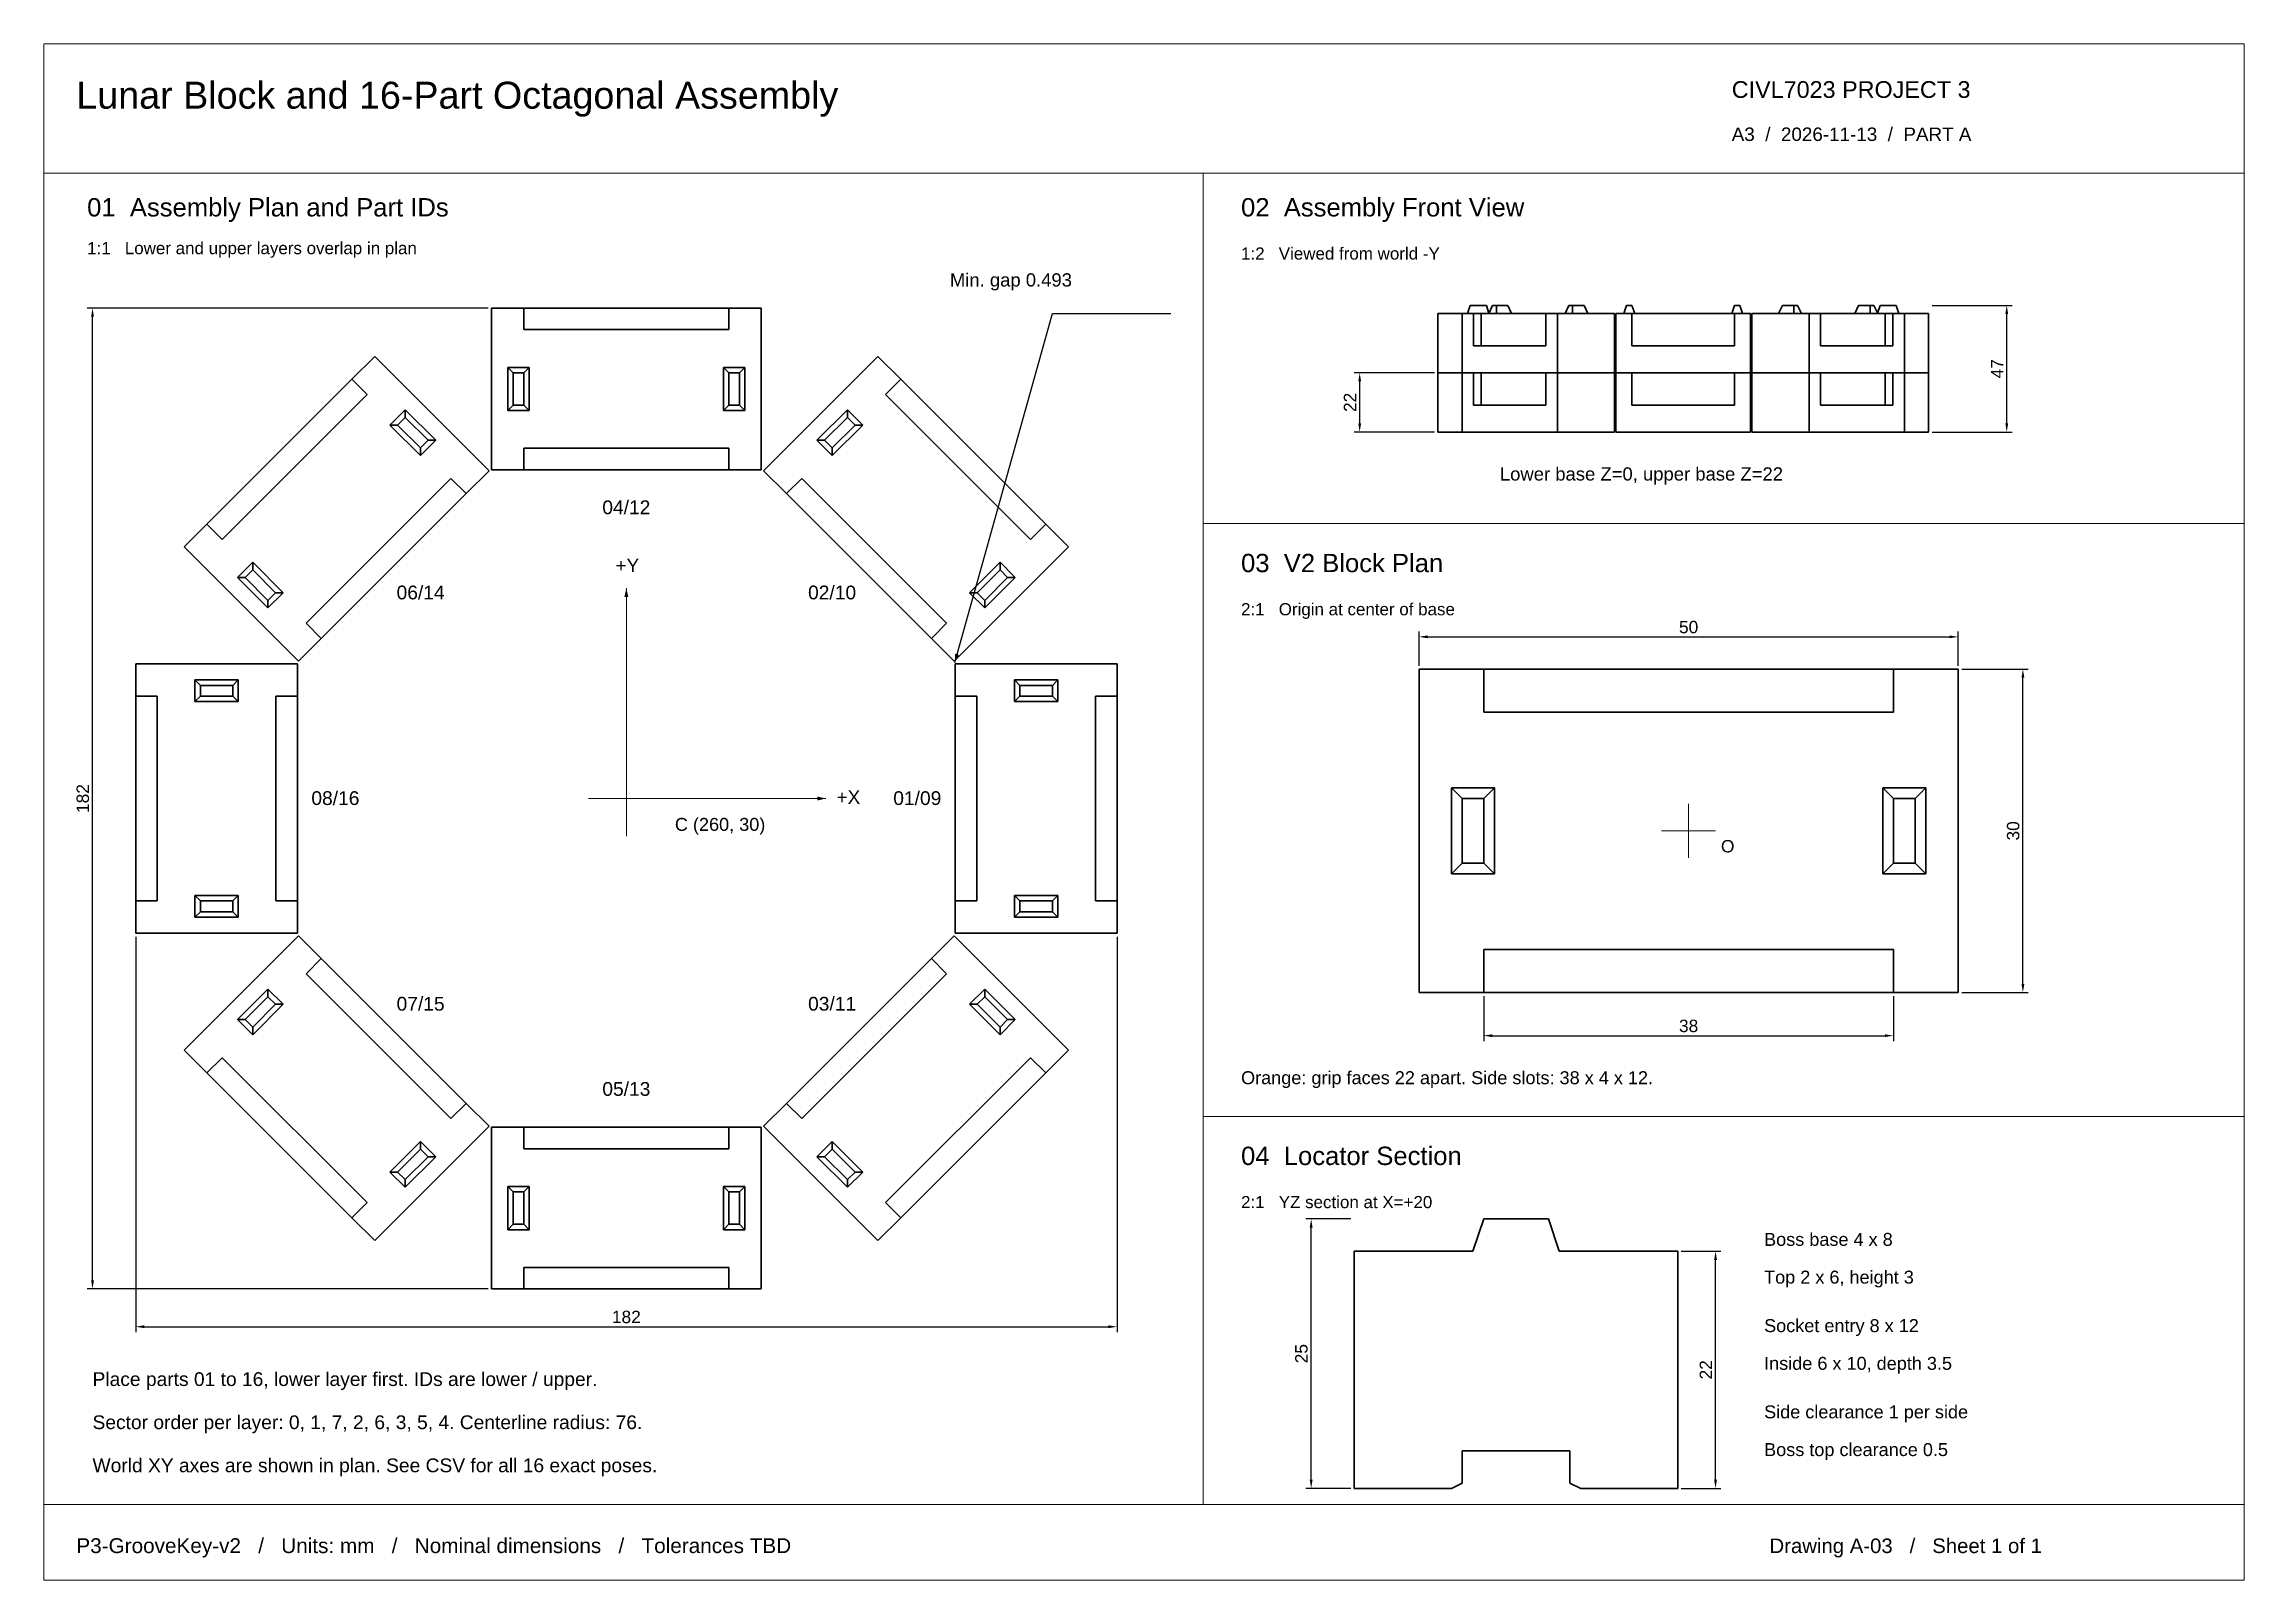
# Model space of a CAD drawing. Header units: millimetres. Extents: x 6 to 414, y 6 to 291.
import ezdxf
from ezdxf.enums import TextEntityAlignment as Align

# ---------------------------------------------------------------- set-up
doc = ezdxf.new("R2010")
doc.units = ezdxf.units.MM
for name, color, linetype, lineweight, true_color in [('P3_CENTER', 7, 'Continuous', 13, 0x8ca3aa), ('P3_DETAIL', 7, 'Continuous', 25, 0xcf8948), ('P3_DIM', 7, 'Continuous', 18, 0x2799a9), ('P3_FRAME', 7, 'Continuous', 18, 0x899ba2)]:
    doc.layers.add(name, color=color, linetype=linetype, lineweight=lineweight, true_color=true_color)
doc.layers.add('P3_LABEL', color=7, linetype='Continuous', lineweight=18)
doc.layers.add('P3_PART', color=7, linetype='Continuous', lineweight=30)
doc.styles.add('P3_CN', font='arial.ttf')
doc.dimstyles.get("Standard").update_dxf_attribs({"dimtxt": 2.5, "dimasz": 2.5, "dimexe": 1.25, "dimexo": 0.625, "dimtad": 1, "dimtxsty": 'Standard', "dimcen": 2.5, "dimazin": 3, "dimtfac": 1, "dimtmove": 0, "dimatfit": 3, "dimarcsym": 0})

msp = doc.modelspace()

# ---------------------------------------------------------------- linework, layer by layer
at = {"layer": 'P3_CENTER'}
for p, q in [((114, 151), (114, 190)), ((114, 144), (114, 158)), ((107, 151), (121, 151)), ((114, 151), (151, 151)), ((311, 140), (311, 150)), ((306, 145), (316, 145))]:
    msp.add_line(p, q, dxfattribs=at)
for points in [[(114, 190), (114.368, 188.4), (113.632, 188.4)], [(151, 151), (149.4, 150.632), (149.4, 151.368)]]:
    msp.add_solid(points, dxfattribs=at)
at = {"layer": 'P3_DETAIL'}
for p, q in [((174.906, 176.228), (193, 241)), ((193, 241), (215, 241)), ((273, 167), (349, 167)), ((273, 123), (349, 123))]:
    msp.add_line(p, q, dxfattribs=at)
msp.add_solid([(174.906, 176.228), (174.982, 177.868), (175.691, 177.67)], dxfattribs=at)
at = {"layer": 'P3_FRAME'}
for p, q in [((414, 291), (6, 291)), ((6, 291), (6, 6)), ((414, 6), (414, 291)), ((6, 267), (414, 267)), ((221, 20), (221, 267)), ((221, 202), (414, 202)), ((221, 92), (414, 92)), ((6, 20), (414, 20)), ((6, 6), (414, 6))]:
    msp.add_line(p, q, dxfattribs=at)
at = {"layer": 'P3_PART'}
for p, q in [((89, 212), (89, 242)), ((89, 242), (95, 242)), ((95, 238), (95, 242)), ((95, 242), (133, 242)), ((133, 238), (133, 242)), ((133, 242), (139, 242)), ((139, 212), (139, 242)), ((264.5, 230), (264.5, 241)), ((264.5, 241), (268.988, 241)), ((268.988, 230), (268.988, 241)), ((268.988, 241), (271.109, 241)), ((270, 241), (270.5, 242.5)), ((270.5, 242.5), (273.5, 242.5)), ((271.109, 235), (271.109, 241)), ((271.109, 241), (272.523, 241)), ((272.523, 235), (272.523, 241)), ((272.523, 241), (284.544, 241)), ((273.5, 242.5), (273.974, 241.078)), ((273.938, 241), (274.645, 242.5)), ((274.645, 242.5), (275.352, 242.5)), ((275.352, 241), (275.352, 242.5)), ((275.352, 242.5), (277.473, 242.5)), ((277.473, 242.5), (278.18, 241)), ((284.544, 235), (284.544, 241)), ((284.544, 241), (286.665, 241)), ((286.665, 230), (286.665, 241)), ((286.665, 241), (297.272, 241)), ((288.08, 241), (288.787, 242.5)), ((288.787, 242.5), (289.494, 242.5)), ((289.494, 241), (289.494, 242.5)), ((289.494, 242.5), (291.615, 242.5)), ((291.615, 242.5), (292.322, 241)), ((297.272, 230), (297.272, 241)), ((297.5, 230), (297.5, 241)), ((297.5, 241), (300.5, 241)), ((299, 241), (299.5, 242.5)), ((299.5, 242.5), (300.5, 242.5)), ((300.5, 242.5), (301, 241)), ((300.5, 235), (300.5, 241)), ((300.5, 241), (319.5, 241)), ((319, 241), (319.5, 242.5)), ((319.5, 242.5), (320.5, 242.5)), ((319.5, 235), (319.5, 241)), ((319.5, 241), (322.5, 241)), ((320.5, 242.5), (321, 241)), ((322.5, 230), (322.5, 241)), ((322.728, 230), (322.728, 241)), ((322.728, 241), (333.335, 241)), ((327.678, 241), (328.385, 242.5)), ((328.385, 242.5), (330.506, 242.5)), ((330.506, 241), (330.506, 242.5)), ((330.506, 242.5), (331.213, 242.5)), ((331.213, 242.5), (331.92, 241)), ((333.335, 230), (333.335, 241)), ((333.335, 241), (335.456, 241)), ((335.456, 235), (335.456, 241)), ((335.456, 241), (347.477, 241)), ((341.82, 241), (342.527, 242.5)), ((342.527, 242.5), (344.648, 242.5)), ((344.648, 241), (344.648, 242.5)), ((344.648, 242.5), (345.355, 242.5)), ((345.355, 242.5), (346.062, 241)), ((346.026, 241.078), (346.5, 242.5)), ((346.5, 242.5), (349.5, 242.5)), ((347.477, 235), (347.477, 241)), ((347.477, 241), (348.891, 241)), ((348.891, 235), (348.891, 241)), ((348.891, 241), (351.012, 241)), ((349.5, 242.5), (350, 241)), ((351.012, 230), (351.012, 241)), ((351.012, 241), (355.5, 241)), ((355.5, 230), (355.5, 241)), ((95, 238), (133, 238)), ((63.088, 228.782), (67.331, 233.024)), ((67.331, 233.024), (88.544, 211.811)), ((139.456, 211.811), (160.669, 233.024)), ((160.669, 233.024), (164.912, 228.782)), ((271.109, 235), (284.544, 235)), ((272.523, 235), (284.544, 235)), ((300.5, 235), (319.5, 235)), ((335.456, 235), (347.477, 235)), ((335.456, 235), (348.891, 235)), ((36.218, 201.912), (63.088, 228.782)), ((63.088, 228.782), (65.917, 225.953)), ((92, 223), (92, 231)), ((92, 231), (93, 230)), ((92, 231), (96, 231)), ((93, 224), (93, 230)), ((93, 230), (95, 230)), ((95, 230), (96, 231)), ((95, 224), (95, 230)), ((96, 223), (96, 231)), ((132, 223), (132, 231)), ((132, 231), (133, 230)), ((132, 231), (136, 231)), ((133, 224), (133, 230)), ((133, 230), (135, 230)), ((135, 230), (136, 231)), ((135, 224), (135, 230)), ((136, 223), (136, 231)), ((162.083, 225.953), (164.912, 228.782)), ((164.912, 228.782), (191.782, 201.912)), ((264.5, 219), (264.5, 230)), ((264.5, 230), (268.988, 230)), ((268.988, 219), (268.988, 230)), ((268.988, 230), (271.109, 230)), ((268.988, 230), (286.665, 230)), ((271.109, 224), (271.109, 230)), ((272.523, 224), (272.523, 230)), ((284.544, 224), (284.544, 230)), ((284.544, 230), (286.665, 230)), ((286.665, 219), (286.665, 230)), ((286.665, 230), (297.272, 230)), ((297.272, 219), (297.272, 230)), ((297.5, 219), (297.5, 230)), ((297.5, 230), (300.5, 230)), ((297.5, 230), (322.5, 230)), ((300.5, 224), (300.5, 230)), ((319.5, 224), (319.5, 230)), ((319.5, 230), (322.5, 230)), ((322.5, 219), (322.5, 230)), ((322.728, 219), (322.728, 230)), ((322.728, 230), (333.335, 230)), ((333.335, 219), (333.335, 230)), ((333.335, 230), (335.456, 230)), ((333.335, 230), (351.012, 230)), ((335.456, 224), (335.456, 230)), ((347.477, 224), (347.477, 230)), ((348.891, 224), (348.891, 230)), ((348.891, 230), (351.012, 230)), ((351.012, 219), (351.012, 230)), ((351.012, 230), (355.5, 230)), ((355.5, 219), (355.5, 230)), ((39.047, 199.083), (65.917, 225.953)), ((162.083, 225.953), (188.953, 199.083)), ((70.159, 220.296), (72.988, 223.125)), ((71.574, 220.296), (72.988, 221.711)), ((72.988, 221.711), (72.988, 223.125)), ((72.988, 223.125), (78.645, 217.468)), ((72.988, 221.711), (77.23, 217.468)), ((92, 223), (93, 224)), ((92, 223), (96, 223)), ((93, 224), (95, 224)), ((95, 224), (96, 223)), ((132, 223), (133, 224)), ((132, 223), (136, 223)), ((133, 224), (135, 224)), ((135, 224), (136, 223)), ((149.355, 217.468), (155.012, 223.125)), ((150.77, 217.468), (155.012, 221.711)), ((155.012, 221.711), (155.012, 223.125)), ((155.012, 223.125), (157.841, 220.296)), ((155.012, 221.711), (156.426, 220.296)), ((271.109, 224), (284.544, 224)), ((272.523, 224), (284.544, 224)), ((300.5, 224), (319.5, 224)), ((335.456, 224), (347.477, 224)), ((335.456, 224), (348.891, 224)), ((70.159, 220.296), (71.574, 220.296)), ((70.159, 220.296), (75.816, 214.64)), ((71.574, 220.296), (75.816, 216.054)), ((75.816, 214.64), (78.645, 217.468)), ((75.816, 216.054), (77.23, 217.468)), ((77.23, 217.468), (78.645, 217.468)), ((149.355, 217.468), (150.77, 217.468)), ((149.355, 217.468), (152.184, 214.64)), ((150.77, 217.468), (152.184, 216.054)), ((152.184, 214.64), (157.841, 220.296)), ((152.184, 216.054), (156.426, 220.296)), ((156.426, 220.296), (157.841, 220.296)), ((264.5, 219), (268.988, 219)), ((268.988, 219), (286.665, 219)), ((286.665, 219), (297.272, 219)), ((297.5, 219), (322.5, 219)), ((322.728, 219), (333.335, 219)), ((333.335, 219), (351.012, 219)), ((351.012, 219), (355.5, 219)), ((75.816, 214.64), (75.816, 216.054)), ((95, 212), (95, 216)), ((95, 216), (133, 216)), ((133, 212), (133, 216)), ((152.184, 214.64), (152.184, 216.054)), ((54.603, 183.527), (81.473, 210.397)), ((81.473, 210.397), (84.302, 207.569)), ((84.302, 207.569), (88.544, 211.811)), ((89, 212), (95, 212)), ((95, 212), (133, 212)), ((133, 212), (139, 212)), ((139.456, 211.811), (143.698, 207.569)), ((143.698, 207.569), (146.527, 210.397)), ((146.527, 210.397), (173.397, 183.527)), ((57.431, 180.698), (84.302, 207.569)), ((143.698, 207.569), (170.569, 180.698)), ((31.976, 197.669), (36.218, 201.912)), ((36.218, 201.912), (39.047, 199.083)), ((188.953, 199.083), (191.782, 201.912)), ((191.782, 201.912), (196.024, 197.669)), ((31.976, 197.669), (53.189, 176.456)), ((174.811, 176.456), (196.024, 197.669)), ((41.875, 192.012), (44.704, 194.841)), ((41.875, 192.012), (43.289, 192.012)), ((41.875, 192.012), (47.532, 186.355)), ((43.289, 192.012), (44.704, 193.426)), ((43.289, 192.012), (47.532, 187.77)), ((44.704, 193.426), (44.704, 194.841)), ((44.704, 194.841), (50.36, 189.184)), ((44.704, 193.426), (48.946, 189.184)), ((177.64, 189.184), (183.296, 194.841)), ((179.054, 189.184), (183.296, 193.426)), ((180.468, 186.355), (186.125, 192.012)), ((180.468, 187.77), (184.711, 192.012)), ((183.296, 193.426), (183.296, 194.841)), ((183.296, 194.841), (186.125, 192.012)), ((183.296, 193.426), (184.711, 192.012)), ((184.711, 192.012), (186.125, 192.012)), ((47.532, 186.355), (50.36, 189.184)), ((47.532, 187.77), (48.946, 189.184)), ((47.532, 186.355), (47.532, 187.77)), ((48.946, 189.184), (50.36, 189.184)), ((177.64, 189.184), (179.054, 189.184)), ((177.64, 189.184), (180.468, 186.355)), ((179.054, 189.184), (180.468, 187.77)), ((180.468, 186.355), (180.468, 187.77)), ((53.189, 176.456), (57.431, 180.698)), ((54.603, 183.527), (57.431, 180.698)), ((170.569, 180.698), (173.397, 183.527)), ((170.569, 180.698), (174.811, 176.456)), ((23, 170), (23, 176)), ((23, 176), (53, 176)), ((53, 170), (53, 176)), ((175, 170), (175, 176)), ((175, 176), (205, 176)), ((205, 170), (205, 176)), ((34, 169), (34, 173)), ((34, 173), (35, 172)), ((34, 173), (42, 173)), ((35, 170), (35, 172)), ((35, 172), (41, 172)), ((41, 172), (42, 173)), ((41, 170), (41, 172)), ((42, 169), (42, 173)), ((186, 169), (186, 173)), ((186, 173), (187, 172)), ((186, 173), (194, 173)), ((187, 170), (187, 172)), ((187, 172), (193, 172)), ((193, 172), (194, 173)), ((193, 170), (193, 172)), ((194, 169), (194, 173)), ((261, 115), (261, 175)), ((261, 175), (273, 175)), ((273, 167), (273, 175)), ((273, 175), (349, 175)), ((349, 167), (349, 175)), ((349, 175), (361, 175)), ((361, 115), (361, 175)), ((23, 132), (23, 170)), ((23, 170), (27, 170)), ((27, 132), (27, 170)), ((34, 169), (35, 170)), ((34, 169), (42, 169)), ((35, 170), (41, 170)), ((41, 170), (42, 169)), ((49, 132), (49, 170)), ((49, 170), (53, 170)), ((53, 132), (53, 170)), ((175, 132), (175, 170)), ((175, 170), (179, 170)), ((179, 132), (179, 170)), ((186, 169), (187, 170)), ((186, 169), (194, 169)), ((187, 170), (193, 170)), ((193, 170), (194, 169)), ((201, 132), (201, 170)), ((201, 170), (205, 170)), ((205, 132), (205, 170)), ((273, 167), (349, 167)), ((267, 137), (267, 153)), ((267, 153), (269, 151)), ((267, 153), (275, 153)), ((269, 139), (269, 151)), ((269, 151), (273, 151)), ((273, 151), (275, 153)), ((273, 139), (273, 151)), ((275, 137), (275, 153)), ((347, 137), (347, 153)), ((347, 153), (349, 151)), ((347, 153), (355, 153)), ((349, 139), (349, 151)), ((349, 151), (353, 151)), ((353, 151), (355, 153)), ((353, 139), (353, 151)), ((355, 137), (355, 153)), ((267, 137), (269, 139)), ((269, 139), (273, 139)), ((273, 139), (275, 137)), ((347, 137), (349, 139)), ((349, 139), (353, 139)), ((353, 139), (355, 137)), ((267, 137), (275, 137)), ((347, 137), (355, 137)), ((23, 126), (23, 132)), ((23, 132), (27, 132)), ((34, 129), (34, 133)), ((34, 133), (35, 132)), ((34, 133), (42, 133)), ((35, 130), (35, 132)), ((35, 132), (41, 132)), ((41, 132), (42, 133)), ((41, 130), (41, 132)), ((42, 129), (42, 133)), ((49, 132), (53, 132)), ((53, 126), (53, 132)), ((175, 126), (175, 132)), ((175, 132), (179, 132)), ((186, 129), (186, 133)), ((186, 133), (187, 132)), ((186, 133), (194, 133)), ((187, 130), (187, 132)), ((187, 132), (193, 132)), ((193, 132), (194, 133)), ((193, 130), (193, 132)), ((194, 129), (194, 133)), ((201, 132), (205, 132)), ((205, 126), (205, 132)), ((34, 129), (35, 130)), ((34, 129), (42, 129)), ((35, 130), (41, 130)), ((41, 130), (42, 129)), ((186, 129), (187, 130)), ((186, 129), (194, 129)), ((187, 130), (193, 130)), ((193, 130), (194, 129)), ((23, 126), (53, 126)), ((31.976, 104.331), (53.189, 125.544)), ((53.189, 125.544), (57.431, 121.302)), ((170.569, 121.302), (174.811, 125.544)), ((174.811, 125.544), (196.024, 104.331)), ((175, 126), (205, 126)), ((273, 115), (273, 123)), ((273, 123), (349, 123)), ((349, 115), (349, 123)), ((54.603, 118.473), (57.431, 121.302)), ((54.603, 118.473), (81.473, 91.603)), ((57.431, 121.302), (84.302, 94.431)), ((143.698, 94.431), (170.569, 121.302)), ((146.527, 91.603), (173.397, 118.473)), ((170.569, 121.302), (173.397, 118.473)), ((41.875, 109.988), (47.532, 115.645)), ((47.532, 114.23), (47.532, 115.645)), ((47.532, 115.645), (50.36, 112.816)), ((177.64, 112.816), (180.468, 115.645)), ((180.468, 114.23), (180.468, 115.645)), ((180.468, 115.645), (186.125, 109.988)), ((261, 115), (273, 115)), ((273, 115), (349, 115)), ((349, 115), (361, 115)), ((43.289, 109.988), (47.532, 114.23)), ((44.704, 107.159), (50.36, 112.816)), ((44.704, 108.574), (48.946, 112.816)), ((47.532, 114.23), (48.946, 112.816)), ((48.946, 112.816), (50.36, 112.816)), ((177.64, 112.816), (179.054, 112.816)), ((177.64, 112.816), (183.296, 107.159)), ((179.054, 112.816), (180.468, 114.23)), ((179.054, 112.816), (183.296, 108.574)), ((180.468, 114.23), (184.711, 109.988)), ((41.875, 109.988), (43.289, 109.988)), ((41.875, 109.988), (44.704, 107.159)), ((43.289, 109.988), (44.704, 108.574)), ((44.704, 107.159), (44.704, 108.574)), ((183.296, 107.159), (186.125, 109.988)), ((183.296, 108.574), (184.711, 109.988)), ((183.296, 107.159), (183.296, 108.574)), ((184.711, 109.988), (186.125, 109.988)), ((31.976, 104.331), (36.218, 100.088)), ((36.218, 100.088), (39.047, 102.917)), ((39.047, 102.917), (65.917, 76.047)), ((162.083, 76.047), (188.953, 102.917)), ((188.953, 102.917), (191.782, 100.088)), ((191.782, 100.088), (196.024, 104.331)), ((36.218, 100.088), (63.088, 73.218)), ((164.912, 73.218), (191.782, 100.088)), ((81.473, 91.603), (84.302, 94.431)), ((84.302, 94.431), (88.544, 90.189)), ((139.456, 90.189), (143.698, 94.431)), ((143.698, 94.431), (146.527, 91.603)), ((67.331, 68.976), (88.544, 90.189)), ((89, 60), (89, 90)), ((89, 90), (95, 90)), ((95, 86), (95, 90)), ((95, 90), (133, 90)), ((133, 86), (133, 90)), ((133, 90), (139, 90)), ((139, 60), (139, 90)), ((139.456, 90.189), (160.669, 68.976)), ((70.159, 81.704), (75.816, 87.36)), ((71.574, 81.704), (75.816, 85.946)), ((75.816, 85.946), (75.816, 87.36)), ((75.816, 87.36), (78.645, 84.532)), ((75.816, 85.946), (77.23, 84.532)), ((95, 86), (133, 86)), ((149.355, 84.532), (152.184, 87.36)), ((150.77, 84.532), (152.184, 85.946)), ((152.184, 85.946), (152.184, 87.36)), ((152.184, 87.36), (157.841, 81.704)), ((152.184, 85.946), (156.426, 81.704)), ((70.159, 81.704), (71.574, 81.704)), ((70.159, 81.704), (72.988, 78.875)), ((71.574, 81.704), (72.988, 80.289)), ((72.988, 78.875), (78.645, 84.532)), ((72.988, 80.289), (77.23, 84.532)), ((77.23, 84.532), (78.645, 84.532)), ((149.355, 84.532), (150.77, 84.532)), ((149.355, 84.532), (155.012, 78.875)), ((150.77, 84.532), (155.012, 80.289)), ((155.012, 78.875), (157.841, 81.704)), ((155.012, 80.289), (156.426, 81.704)), ((156.426, 81.704), (157.841, 81.704)), ((72.988, 78.875), (72.988, 80.289)), ((92, 71), (92, 79)), ((92, 79), (93, 78)), ((92, 79), (96, 79)), ((93, 72), (93, 78)), ((93, 78), (95, 78)), ((95, 78), (96, 79)), ((95, 72), (95, 78)), ((96, 71), (96, 79)), ((132, 71), (132, 79)), ((132, 79), (133, 78)), ((132, 79), (136, 79)), ((133, 72), (133, 78)), ((133, 78), (135, 78)), ((135, 78), (136, 79)), ((135, 72), (135, 78)), ((136, 71), (136, 79)), ((155.012, 78.875), (155.012, 80.289)), ((63.088, 73.218), (65.917, 76.047)), ((162.083, 76.047), (164.912, 73.218)), ((63.088, 73.218), (67.331, 68.976)), ((92, 71), (93, 72)), ((92, 71), (96, 71)), ((93, 72), (95, 72)), ((95, 72), (96, 71)), ((132, 71), (133, 72)), ((132, 71), (136, 71)), ((133, 72), (135, 72)), ((135, 72), (136, 71)), ((160.669, 68.976), (164.912, 73.218)), ((271, 67), (273, 73)), ((273, 73), (285, 73)), ((285, 73), (287, 67)), ((249, 23), (249, 67)), ((249, 67), (271, 67)), ((287, 67), (309, 67)), ((309, 23), (309, 67)), ((95, 60), (95, 64)), ((95, 64), (133, 64)), ((133, 60), (133, 64)), ((89, 60), (95, 60)), ((95, 60), (133, 60)), ((133, 60), (139, 60)), ((269, 24), (269, 30)), ((269, 30), (289, 30)), ((289, 24), (289, 30)), ((249, 23), (267, 23)), ((267, 23), (269, 24)), ((289, 24), (291, 23)), ((291, 23), (309, 23))]:
    msp.add_line(p, q, dxfattribs=at)

# ---------------------------------------------------------------- texts
at = {"layer": 'P3_DETAIL', "style": 'P3_CN'}
msp.add_text('Min. gap 0.493', height=2.45, dxfattribs=at).set_placement((174, 246))
at = {"layer": 'P3_DIM', "style": 'P3_CN'}
msp.add_text('CIVL7023 PROJECT 3', height=3.1, dxfattribs=at).set_placement((319, 281))
for s, p in [('04/12', (114, 203.76)), ('06/14', (75.845, 187.955)), ('02/10', (152.155, 187.955)), ('08/16', (60.04, 149.8)), ('01/09', (167.96, 149.8)), ('07/15', (75.845, 111.645)), ('03/11', (152.155, 111.645)), ('05/13', (114, 95.84))]:
    msp.add_text(s, height=2.55, dxfattribs=at).set_placement(p, align=Align.CENTER)
at = {"layer": 'P3_LABEL', "style": 'P3_CN'}
for s, height, p in [('Lunar Block and 16-Part Octagonal Assembly', 5, (12, 279)), ('A3  /  2026-11-13  /  PART A', 2.5, (319, 273)), ('01  Assembly Plan and Part IDs', 3.4, (14, 259)), ('02  Assembly Front View', 3.4, (228, 259)), ('1:1   Lower and upper layers overlap in plan', 2.25, (14, 252)), ('1:2   Viewed from world -Y', 2.25, (228, 251)), ('Lower base Z=0, upper base Z=22', 2.45, (276, 210)), ('03  V2 Block Plan', 3.4, (228, 193)), ('+Y', 2.5, (112, 193)), ('2:1   Origin at center of base', 2.25, (228, 185)), ('+X', 2.5, (153, 150)), ('C (260, 30)', 2.4, (123, 145)), ('O', 2.3, (317, 141)), ('Orange: grip faces 22 apart. Side slots: 38 x 4 x 12.', 2.4, (228, 98)), ('04  Locator Section', 3.4, (228, 83)), ('2:1   YZ section at X=+20', 2.25, (228, 75)), ('Boss base 4 x 8', 2.4, (325, 68)), ('Top 2 x 6, height 3', 2.4, (325, 61)), ('Socket entry 8 x 12', 2.4, (325, 52)), ('Inside 6 x 10, depth 3.5', 2.4, (325, 45)), ('Place parts 01 to 16, lower layer first. IDs are lower / upper.', 2.55, (15, 42)), ('Side clearance 1 per side', 2.4, (325, 36)), ('Sector order per layer: 0, 1, 7, 2, 6, 3, 5, 4. Centerline radius: 76.', 2.55, (15, 34)), ('World XY axes are shown in plan. See CSV for all 16 exact poses.', 2.55, (15, 26)), ('Boss top clearance 0.5', 2.4, (325, 29)), ('P3-GrooveKey-v2   /   Units: mm   /   Nominal dimensions   /   Tolerances TBD', 2.75, (12, 11)), ('Drawing A-03   /   Sheet 1 of 1', 2.7, (326, 11))]:
    msp.add_text(s, height=height, dxfattribs=at).set_placement(p)

# ---------------------------------------------------------------- dimensions: what is measured, and where the dimension line sits
at = {"layer": 'P3_DIM'}
for base, p1, p2, override in [((15, 60), (89, 60), (89, 242), {"dimtxt": 2.3, "dimasz": 1.6, "dimexe": 1, "dimexo": 0.65, "dimgap": 0.65, "dimtad": 1, "dimtih": 0, "dimtoh": 0, "dimdec": 1, "dimlfac": 1, "dimzin": 8, "dimtxsty": 'P3_CN'}), ((370, 219), (355.5, 219), (355.5, 242.5), {"dimtxt": 2.3, "dimasz": 1.6, "dimexe": 1, "dimexo": 0.65, "dimgap": 0.65, "dimtad": 1, "dimtih": 0, "dimtoh": 0, "dimdec": 1, "dimlfac": 2, "dimzin": 8, "dimtxsty": 'P3_CN'}), ((250, 219), (264.5, 219), (264.5, 230), {"dimtxt": 2.3, "dimasz": 1.6, "dimexe": 1, "dimexo": 0.65, "dimgap": 0.65, "dimtad": 1, "dimtih": 0, "dimtoh": 0, "dimdec": 1, "dimlfac": 2, "dimzin": 8, "dimtxsty": 'P3_CN'}), ((373, 115), (361, 115), (361, 175), {"dimtxt": 2.3, "dimasz": 1.6, "dimexe": 1, "dimexo": 0.65, "dimgap": 0.65, "dimtad": 1, "dimtih": 0, "dimtoh": 0, "dimdec": 1, "dimlfac": 0.5, "dimzin": 8, "dimtxsty": 'P3_CN'}), ((241, 23), (249, 23), (249, 73), {"dimtxt": 2.3, "dimasz": 1.6, "dimexe": 1, "dimexo": 0.65, "dimgap": 0.65, "dimtad": 1, "dimtih": 0, "dimtoh": 0, "dimdec": 1, "dimlfac": 0.5, "dimzin": 8, "dimtxsty": 'P3_CN'}), ((316, 23), (309, 23), (309, 67), {"dimtxt": 2.3, "dimasz": 1.6, "dimexe": 1, "dimexo": 0.65, "dimgap": 0.65, "dimtad": 1, "dimtih": 0, "dimtoh": 0, "dimdec": 1, "dimlfac": 0.5, "dimzin": 8, "dimtxsty": 'P3_CN'})]:
    msp.add_linear_dim(base=base, p1=p1, p2=p2, angle=90, dimstyle='Standard', override=override, dxfattribs=at).render()
for base, p1, p2, override in [((261, 181), (261, 175), (361, 175), {"dimtxt": 2.3, "dimasz": 1.6, "dimexe": 1, "dimexo": 0.65, "dimgap": 0.65, "dimtad": 1, "dimtih": 0, "dimtoh": 0, "dimdec": 1, "dimlfac": 0.5, "dimzin": 8, "dimtxsty": 'P3_CN'}), ((23, 53), (23, 126), (205, 126), {"dimtxt": 2.3, "dimasz": 1.6, "dimexe": 1, "dimexo": 0.65, "dimgap": 0.65, "dimtad": 1, "dimtih": 0, "dimtoh": 0, "dimdec": 1, "dimlfac": 1, "dimzin": 8, "dimtxsty": 'P3_CN'}), ((273, 107), (273, 115), (349, 115), {"dimtxt": 2.3, "dimasz": 1.6, "dimexe": 1, "dimexo": 0.65, "dimgap": 0.65, "dimtad": 1, "dimtih": 0, "dimtoh": 0, "dimdec": 1, "dimlfac": 0.5, "dimzin": 8, "dimtxsty": 'P3_CN'})]:
    msp.add_linear_dim(base=base, p1=p1, p2=p2, dimstyle='Standard', override=override, dxfattribs=at).render()

doc.saveas('drawing.dxf')
